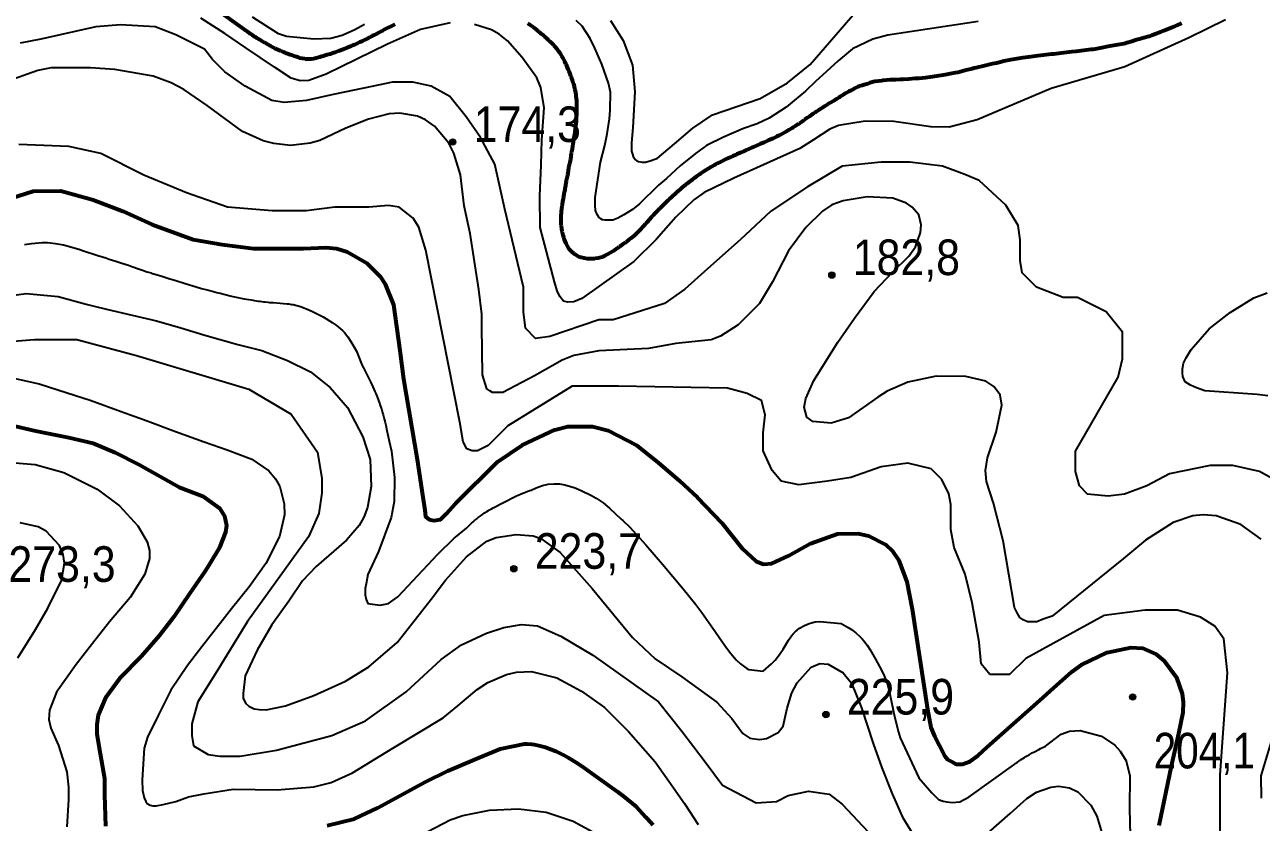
# Model space of a CAD drawing. Header units: metres. Extents: x 549268 to 556659, y 1838059 to 1844558.
# Drawn here: x 554969 to 555559, y 1839393 to 1839774 of the extents above; entities that cross this region are included whole.
import ezdxf

# ---------------------------------------------------------------- set-up
doc = ezdxf.new("R2010")
doc.units = ezdxf.units.M
doc.header["$LTSCALE"] = 0.8
for name, color, linetype, lineweight in [('1', 7, 'Continuous', 25), ('2', 7, 'Continuous', 53), ('5', 7, 'Continuous', 13)]:
    doc.layers.add(name, color=color, linetype=linetype, lineweight=lineweight)

msp = doc.modelspace()

# ---------------------------------------------------------------- hatches: boundary and pattern name
at = {"layer": '5'}
for points in [[(555174.68, 1839718.11, 1), (555171.68, 1839718.11, 1)], [(555355.65, 1839654.56, 1), (555352.65, 1839654.56, 1)], [(555203.83, 1839514.33, 1), (555200.83, 1839514.33, 1)], [(555499.31, 1839453.14, 1), (555496.31, 1839453.14, 1)], [(555352.82, 1839444.73, 1), (555349.82, 1839444.73, 1)]]:
    msp.add_hatch(color=256, dxfattribs=at).paths.add_polyline_path(points)

# ---------------------------------------------------------------- linework, layer by layer
at = {"layer": '1'}
for points in [[(555248.43, 1839776.18), (555254.54, 1839766.55), (555259.06, 1839754.82), (555260.16, 1839742.03), (555259.09, 1839725), (555258.5, 1839717.79), (555258.5, 1839713.75), (555259, 1839712.36), (555259.38, 1839711.22), (555260.26, 1839709.71), (555261.02, 1839709.2), (555261.9, 1839708.82), (555263.54, 1839708.44), (555265.17, 1839708.44), (555267.95, 1839709.33), (555270.97, 1839710.46), (555279.11, 1839717.29), (555287.85, 1839724.79), (555297.25, 1839731.1), (555320.01, 1839738.84), (555332.98, 1839746.4), (555343.83, 1839755.17), (555370.37, 1839786.02)], [(555486.05, 1839548.97), (555476.29, 1839549.95), (555472.39, 1839553.86), (555470.43, 1839560.71), (555470.43, 1839570.5), (555490.93, 1839605.75), (555492.89, 1839614.56), (555492.89, 1839627.28), (555485.08, 1839637.07), (555471.41, 1839643.92), (555464.58, 1839643.92), (555451.89, 1839648.82), (555445.05, 1839655.67), (555444.08, 1839661.54), (555444.08, 1839671.33), (555443.1, 1839678.19), (555437.24, 1839687.98), (555424.55, 1839699.72), (555417.72, 1839702.66), (555406.98, 1839706.58), (555391.36, 1839708.53), (555377.7, 1839708.53), (555359.15, 1839706.58), (555342.55, 1839696.79), (555324.98, 1839685.04), (555310.34, 1839671.33), (555294.72, 1839657.63), (555283.98, 1839647.84), (555274.22, 1839640.99), (555249.82, 1839633.16), (555242.98, 1839633.16), (555219.56, 1839625.32), (555212.72, 1839624.35), (555207.84, 1839629.24), (555206.87, 1839637.07), (555206.87, 1839648.82), (555198.08, 1839686.02), (555193.2, 1839707.55), (555186.36, 1839720.28), (555179.53, 1839730.07), (555171.72, 1839739.86), (555162.94, 1839744.75), (555154.15, 1839746.71), (555144.39, 1839746.71), (555130.72, 1839743.77), (555116.08, 1839740.84), (555103.39, 1839737.9), (555092.65, 1839736.92), (555086.79, 1839737.9), (555074.1, 1839744.75), (555064.34, 1839751.6), (555058.49, 1839757.48), (555054.58, 1839762.37), (555040.91, 1839769.22), (555031.15, 1839773.14), (555014.56, 1839774.12), (555002.84, 1839773.14), (554976.49, 1839767.27), (554966.72, 1839765.31)], [(555171.89, 1839775.03), (555157.85, 1839771.91), (555141.96, 1839764.89), (555112.8, 1839750.47), (555104.41, 1839747.47), (555100.29, 1839747.27), (555096.04, 1839748.59), (555088.02, 1839753.89), (555074.36, 1839763.15), (555064.36, 1839769.88), (555052.87, 1839777.3)], [(555130.97, 1839774.22), (555126.4, 1839771.72), (555120.3, 1839768.92), (555114.89, 1839767.61), (555106.82, 1839767.15), (555093.85, 1839768.57), (555090, 1839769.85), (555077.54, 1839777.66)], [(555542.15, 1839776.48), (555524.55, 1839767.94), (555494.03, 1839753.97), (555458.92, 1839743.65), (555423.47, 1839728.78), (555410.19, 1839725.27), (555401.43, 1839725.34), (555383.74, 1839727.86), (555370.04, 1839728.06), (555357.31, 1839725.95), (555353.13, 1839724.22), (555345.4, 1839719.08), (555338.86, 1839715.08), (555321.5, 1839707.19), (555307.39, 1839700.79), (555293.19, 1839693.96), (555288.34, 1839690.51), (555279.67, 1839682.22), (555270.31, 1839671.5), (555259.64, 1839661.07), (555234.86, 1839643.39), (555230.92, 1839641.87), (555228.19, 1839641.56), (555226.06, 1839642.17), (555224.24, 1839644.3), (555223.03, 1839647.04), (555221.82, 1839651.3), (555214.85, 1839677.22), (555214.74, 1839692.44), (555215.41, 1839707.04), (555215.64, 1839719.17), (555216.81, 1839734.4), (555215.25, 1839744.16), (555213.39, 1839748.69), (555206.33, 1839758.45), (555199.31, 1839766.38), (555195.27, 1839769.63), (555191.61, 1839771.63), (555183.52, 1839774.17)], [(555241.2, 1839691.56), (555243.74, 1839708.45), (555245.84, 1839716.52), (555246.94, 1839722.05), (555248.01, 1839729.15), (555248.27, 1839733.31), (555248.46, 1839741.87), (555247.56, 1839746.19), (555244.29, 1839755.23), (555241.01, 1839762.98), (555238.79, 1839767.58), (555235.02, 1839773.43), (555232.02, 1839776.09)], [(555423.96, 1839775.7), (555380.9, 1839769.13), (555373.71, 1839767.2), (555364.1, 1839762.58), (555357.19, 1839756.84), (555351.49, 1839751.65), (555346.58, 1839747.12), (555341.54, 1839742.44), (555336.19, 1839738), (555332.28, 1839734.72), (555324.3, 1839729.57), (555318.48, 1839726.8), (555312.04, 1839724.52), (555302.38, 1839720.47), (555294.27, 1839716.44), (555289.14, 1839712.6), (555281.82, 1839706.67), (555275.22, 1839700.67), (555271.43, 1839697.55), (555262.29, 1839688.62), (555258.97, 1839685.88), (555254.87, 1839683.34), (555251.94, 1839681.77), (555249.6, 1839680.79), (555247.25, 1839680.79), (555245.89, 1839680.79), (555244.72, 1839680.99), (555243.94, 1839681.38), (555242.96, 1839682.16), (555242.18, 1839683.53), (555241.4, 1839685.49), (555241.2, 1839687.84), (555241.2, 1839691.56)], [(555431.35, 1839545.67), (555428.08, 1839556.05), (555427.51, 1839561.24), (555428.44, 1839567.38), (555432.56, 1839579.63), (555435.39, 1839592.4), (555434.56, 1839597.41), (555431.58, 1839601.32), (555427.69, 1839603.86), (555418.16, 1839606.21), (555403.99, 1839606.35), (555390.44, 1839603.44), (555380.64, 1839599.16), (555376.08, 1839596.33), (555362.15, 1839586.39), (555353.79, 1839583.8), (555345.14, 1839584.73), (555342.15, 1839586.71), (555340.93, 1839591.57), (555341.81, 1839595.65), (555345.64, 1839604.21), (555357.06, 1839622.54), (555364.99, 1839634.03), (555374.35, 1839646.67), (555383.09, 1839655.98), (555390.89, 1839663.54), (555394.07, 1839668.09), (555396.52, 1839674.98), (555396.79, 1839678.54), (555395.63, 1839683.41), (555392.59, 1839687.04), (555389.79, 1839688.89), (555383.3, 1839691.25), (555371.06, 1839691.88), (555359.55, 1839690.1), (555354.22, 1839688.04), (555349.68, 1839685.09), (555341.81, 1839677.33), (555333.42, 1839666.21), (555325.85, 1839651.37), (555319.63, 1839641.06), (555309.43, 1839630.87), (555301.06, 1839625.42), (555296.5, 1839623.64), (555279.72, 1839621.84), (555266.6, 1839619.59), (555242.99, 1839618.47), (555231.04, 1839616.13), (555225.38, 1839613.97), (555212.26, 1839606.47), (555197.07, 1839598.47), (555193.96, 1839598.47), (555192.19, 1839598.47), (555190.85, 1839599.36), (555189.52, 1839600.25), (555187.3, 1839606.93), (555187.1, 1839629.98), (555187.12, 1839635.94), (555185.66, 1839647.72), (555181.55, 1839674.36), (555178.65, 1839687.71), (555176.89, 1839702.47), (555173.75, 1839712.72), (555171.24, 1839717.51), (555164.48, 1839725.67), (555160.18, 1839728.69), (555156.28, 1839730.43), (555147.87, 1839731.89), (555142.82, 1839731.51), (555132.95, 1839728.96), (555122.16, 1839724.78), (555109.71, 1839718.86), (555105.17, 1839717.49), (555095.73, 1839716.46), (555087.78, 1839717.34), (555082.61, 1839718.72), (555072.87, 1839723.09), (555056, 1839735.47), (555044.78, 1839743.22), (555038.77, 1839746.35), (555030.09, 1839749.5), (555011.78, 1839752.72), (555000.17, 1839753.47), (554981.43, 1839753.47), (554975.14, 1839752.33), (554963, 1839747.99)], [(555429.67, 1839463.83), (555425.41, 1839468.96), (555424.56, 1839479.22), (555421.15, 1839498.02), (555417.74, 1839511.7), (555412.62, 1839524.52), (555410.92, 1839533.07), (555410.92, 1839545.04), (555410.07, 1839550.17), (555406.66, 1839557), (555401.54, 1839562.13), (555390.46, 1839564.7), (555377.68, 1839562.99), (555363.18, 1839557.86), (555352.1, 1839556.15), (555338.47, 1839554.44), (555329.94, 1839556.15), (555325.68, 1839561.28), (555321.42, 1839570.68), (555321.42, 1839579.23), (555322.27, 1839587.78), (555320.57, 1839594.61), (555313.75, 1839598.03), (555304.37, 1839600.6), (555252.37, 1839601.45), (555230.21, 1839601.46), (555199.53, 1839582.65), (555193.56, 1839576.67), (555190.15, 1839573.25), (555185.04, 1839570.68), (555182.48, 1839570.68), (555179.92, 1839571.54), (555178.22, 1839574.96), (555176.51, 1839584.36), (555160.32, 1839666.42), (555156.91, 1839677.53), (555154.35, 1839681.81), (555147.53, 1839686.93), (555142.42, 1839687.79), (555133.04, 1839686.93), (555116.85, 1839686.93), (555103.21, 1839685.23), (555087.01, 1839685.23), (555065.7, 1839686.93), (555046.1, 1839693.77), (555025.64, 1839702.32), (555005.18, 1839712.58), (554989.84, 1839716), (554965.97, 1839716.85)], [(554968.67, 1839669.2), (554972.07, 1839669.72), (554975.47, 1839670.03), (554977.18, 1839670.09), (554979.75, 1839670.07), (554983.56, 1839669.73), (554987.27, 1839668.99), (554994.58, 1839666.97), (554994.83, 1839666.9), (554995.95, 1839666.53), (555003.67, 1839663.99), (555007.53, 1839662.75), (555009.14, 1839662.24), (555012.36, 1839661.23), (555014.77, 1839660.46), (555017.17, 1839659.66), (555018.37, 1839659.25), (555019.96, 1839658.69), (555023.13, 1839657.55), (555025.52, 1839656.71), (555027.12, 1839656.19), (555027.93, 1839655.93), (555029.14, 1839655.58), (555029.39, 1839655.51), (555034.34, 1839654), (555038.04, 1839652.83), (555040.52, 1839652.07), (555045.47, 1839650.56), (555050.68, 1839649), (555053.29, 1839648.24), (555055.9, 1839647.5), (555057.21, 1839647.14), (555060.46, 1839646.28), (555062.08, 1839645.86), (555064.53, 1839645.26), (555066.98, 1839644.68), (555068.2, 1839644.4), (555068.96, 1839644.23), (555073.6, 1839643.31), (555076.92, 1839642.72), (555078.58, 1839642.44), (555080.24, 1839642.18), (555081.08, 1839642.06), (555082.75, 1839641.84), (555083.58, 1839641.74), (555084.84, 1839641.61), (555085.68, 1839641.53), (555087.37, 1839641.41), (555090.73, 1839641.18), (555092.42, 1839641.05), (555094.09, 1839640.88), (555094.93, 1839640.78), (555096.18, 1839640.6), (555097.01, 1839640.46), (555100.5, 1839639.56), (555104.2, 1839638.12), (555106.59, 1839637.03), (555111.27, 1839634.61), (555115.62, 1839632), (555117.68, 1839630.53), (555119.61, 1839628.92), (555120.51, 1839628.05), (555121.41, 1839627.09), (555123.07, 1839625.03), (555124.56, 1839622.83), (555125.48, 1839621.31), (555127.18, 1839618.2), (555127.54, 1839617.49), (555129.95, 1839611.46), (555130.55, 1839610.33), (555130.95, 1839609.58), (555131.73, 1839608.07), (555132.85, 1839605.79), (555133.59, 1839604.26), (555134.06, 1839603.23), (555135, 1839601.17), (555135.94, 1839599.04), (555136.39, 1839597.97), (555137.06, 1839596.36), (555137.69, 1839594.74), (555138, 1839593.92), (555138.59, 1839592.28), (555138.86, 1839591.46), (555139.26, 1839590.21), (555139.67, 1839588.81), (555139.93, 1839587.88), (555140.42, 1839585.99), (555140.87, 1839584.1), (555141.17, 1839582.83), (555141.73, 1839580.29), (555142.38, 1839577.44), (555142.88, 1839575.3), (555143.94, 1839570.44), (555145.34, 1839557.91), (555145.14, 1839546.41), (555143.84, 1839538.78), (555137.78, 1839522.54), (555132.68, 1839511.63), (555131.79, 1839507.17)], [(554955.49, 1839643.79), (554969.5, 1839645.71), (554984.72, 1839644.3), (554998.13, 1839640.63), (555001.97, 1839639.74), (555007.93, 1839638.34), (555020.13, 1839635.47), (555031.75, 1839632.73), (555043.36, 1839629.33), (555054.88, 1839625.82), (555070.61, 1839621.47), (555082.07, 1839618.52), (555094.29, 1839613.79), (555105.27, 1839608.35), (555114.61, 1839600.87), (555122.96, 1839591.31), (555130.3, 1839577.33), (555133.75, 1839566.48), (555134.23, 1839553.62), (555132.46, 1839543.57), (555130.7, 1839538.92)], [(555523.35, 1839615.12), (555525.71, 1839619.06), (555534.31, 1839628.89), (555544.35, 1839636.65), (555555.61, 1839643.69), (555562.04, 1839646.11)], [(554955.4, 1839622.41), (554973.5, 1839623.81), (554993.68, 1839623.81), (555022.21, 1839616.13), (555075.81, 1839600.08), (555095.99, 1839588.22), (555108.52, 1839570.07), (555110.6, 1839557.51), (555110.6, 1839550.53), (555109.21, 1839540.75), (555104.34, 1839529.59), (555075.11, 1839489.11), (555059.8, 1839463.98), (555051.45, 1839450.72), (555048.67, 1839440.25), (555048.67, 1839434.67), (555049.36, 1839429.78)], [(555562.32, 1839596.9), (555557.16, 1839597.58), (555539.08, 1839598.83), (555532.27, 1839599.35), (555528.33, 1839600.67), (555525.45, 1839601.98), (555522.83, 1839603.56), (555521.78, 1839606.18), (555521.52, 1839607.76), (555521.52, 1839609.86), (555522.04, 1839612.49), (555523.35, 1839615.12)], [(554962.81, 1839605.55), (554975.66, 1839602.66), (554989.05, 1839598.33), (555000.1, 1839594.87), (555014.93, 1839589.39), (555027.29, 1839585.04), (555040.86, 1839579.89), (555054.42, 1839574.93), (555065.4, 1839571.18), (555077.31, 1839566.69), (555085.38, 1839561.07), (555088.54, 1839557.35), (555090.61, 1839553.63), (555092.76, 1839545.37), (555092.81, 1839540.05), (555090.47, 1839529.68), (555083.92, 1839516.89), (555076.15, 1839505.93), (555067.51, 1839495.15), (555063.08, 1839489.42), (555053.4, 1839477.13), (555046.53, 1839468.14), (555038.65, 1839456.42), (555032.49, 1839444.32), (555027.37, 1839433.87), (555025.77, 1839428.73), (555024.81, 1839413.5), (555024.99, 1839408.45), (555025.92, 1839404.89), (555026.67, 1839403.21), (555027.23, 1839402.28), (555028.72, 1839401.53), (555030.03, 1839401.15), (555031.52, 1839401.15), (555034.88, 1839401.72), (555041.03, 1839403.21), (555047, 1839405.46), (555054.26, 1839406.8), (555068.4, 1839409.09), (555089.41, 1839408.78), (555106.77, 1839410.14), (555115.09, 1839412.34), (555125.27, 1839416.9), (555144.64, 1839428.66), (555168.59, 1839443.13), (555175.57, 1839448.89), (555184.9, 1839456.62), (555189.98, 1839459.96), (555198.85, 1839463.8), (555203.56, 1839464.89), (555210.71, 1839465.26), (555222.86, 1839462.2), (555234.66, 1839455.93), (555245.56, 1839448.16), (555257.09, 1839436.7), (555269.8, 1839422.17), (555276.35, 1839412.88), (555283.87, 1839402.29), (555290.42, 1839392.16)], [(554960.41, 1839565.3), (554973.74, 1839564.06), (554987.44, 1839560.33), (555003.48, 1839552.36), (555013.99, 1839544.44), (555022.81, 1839534.84), (555027.26, 1839527.18), (555028.32, 1839523), (555028.31, 1839519.21), (555026.2, 1839511.73), (555019.18, 1839500.66), (555009.33, 1839489), (555001.21, 1839478.66), (554993.33, 1839468.62), (554983.93, 1839455.42), (554980.66, 1839446.81), (554980.4, 1839442.4), (554981.34, 1839438.17), (554984.87, 1839429.88), (554988.86, 1839417.41), (554989.68, 1839410.02), (554989.75, 1839404.22), (554988.96, 1839391.03)], [(555569.03, 1839554.84), (555558.29, 1839560.71), (555545.6, 1839563.65), (555534.86, 1839563.65), (555515.34, 1839559.74), (555504.6, 1839553.86), (555493.86, 1839549.95), (555486.05, 1839548.97)], [(555131.79, 1839507.17), (555131.35, 1839504.95), (555131.35, 1839501.83), (555131.79, 1839499.6), (555132.68, 1839497.82), (555134.9, 1839497.38), (555138.45, 1839496.93), (555142.45, 1839497.82), (555146.89, 1839500.94), (555166.07, 1839521.25), (555174.02, 1839529.05), (555174.52, 1839529.47), (555179.7, 1839533.72), (555180.78, 1839534.78), (555181.32, 1839535.3), (555182.15, 1839536.06), (555182.98, 1839536.81), (555183.41, 1839537.17), (555184.26, 1839537.89), (555184.7, 1839538.25), (555185.35, 1839538.77), (555186.24, 1839539.45), (555186.68, 1839539.78), (555187.36, 1839540.26), (555188.4, 1839540.97), (555189.49, 1839541.67), (555190.23, 1839542.12), (555190.72, 1839542.42), (555191.72, 1839542.99), (555192.48, 1839543.42), (555194.01, 1839544.24), (555195.55, 1839545.05), (555198.66, 1839546.63), (555201.7, 1839548.17), (555203.22, 1839548.93), (555204.76, 1839549.65), (555205.53, 1839549.99), (555206.57, 1839550.44), (555207.09, 1839550.65), (555207.88, 1839550.96), (555209.07, 1839551.38), (555210.05, 1839551.7), (555210.64, 1839551.93), (555213.04, 1839553.05), (555214.24, 1839553.52), (555216.04, 1839554.11), (555218.73, 1839554.72), (555221.43, 1839554.97), (555222.78, 1839554.95), (555224.09, 1839554.85), (555226.72, 1839554.39), (555229.33, 1839553.67), (555231.06, 1839553.07), (555234.46, 1839551.69), (555239.36, 1839549.35), (555241.7, 1839548.02), (555245.02, 1839545.78), (555247.96, 1839543.34), (555253.54, 1839538.06), (555254.33, 1839537.32), (555257.68, 1839534.23), (555265.31, 1839525.84), (555273.38, 1839516.46), (555283.15, 1839504.72), (555289.19, 1839497.26), (555292.09, 1839493.44), (555294.35, 1839490.29), (555298.72, 1839483.92), (555303.07, 1839477.69), (555305.37, 1839474.62), (555307.53, 1839471.97), (555308.68, 1839470.72), (555310.52, 1839468.97), (555312.52, 1839467.44), (555313.59, 1839466.79), (555314.5, 1839466.31), (555321.37, 1839465.36), (555325.29, 1839468.89), (555327.1, 1839470.76), (555328.77, 1839472.75), (555329.53, 1839473.8), (555330.88, 1839475.93), (555333.45, 1839480.29), (555334.9, 1839482.34), (555335.72, 1839483.3), (555336.67, 1839484.25), (555338.78, 1839485.93), (555341.14, 1839487.3), (555343.37, 1839488.22), (555344.52, 1839488.57), (555346.26, 1839488.96), (555348.43, 1839489.2), (555358.69, 1839488.21), (555361.98, 1839486.36), (555363.52, 1839485.33), (555365.69, 1839483.67), (555367.68, 1839481.83), (555368.61, 1839480.84), (555369.43, 1839479.87), (555370.97, 1839477.82), (555372.39, 1839475.65)], [(555559.2, 1839528.4), (555549.43, 1839535.45), (555537.66, 1839539.64), (555531.51, 1839540.12), (555526.56, 1839539.57), (555517.06, 1839536.4), (555503.97, 1839528.03), (555493.34, 1839519.21), (555459.43, 1839491.75), (555455.08, 1839490.19), (555451.98, 1839488.95), (555448.87, 1839488.95), (555447.63, 1839488.95), (555445.45, 1839489.88), (555443.9, 1839491.13), (555442.66, 1839493.31), (555441.42, 1839495.8), (555436.03, 1839527.65), (555431.35, 1839545.67)], [(555130.7, 1839538.92), (555128.44, 1839534.98), (555122.45, 1839527.99), (555108.02, 1839515.39), (555101.5, 1839508.53), (555094.98, 1839498.92), (555086.87, 1839487.55), (555079.77, 1839475.54), (555074.09, 1839463.2), (555073.05, 1839454.85), (555073.05, 1839452.58), (555073.57, 1839451.36), (555074.44, 1839449.97), (555075.82, 1839448.75), (555078.43, 1839447.53), (555080.69, 1839447.19), (555084.16, 1839447.01), (555093.28, 1839448.86), (555106.87, 1839453.82), (555122.01, 1839460.73), (555133.05, 1839467.56), (555146.56, 1839479.15), (555155.34, 1839490.32), (555162.81, 1839499.85), (555169.76, 1839508.94), (555179.67, 1839520.04), (555189.52, 1839527.49), (555193.91, 1839529.24), (555203.39, 1839530.7), (555211.51, 1839529.99), (555215.3, 1839528.74), (555224.46, 1839522.07), (555239.78, 1839504.92), (555258.95, 1839481.5), (555269.81, 1839471.39), (555282.47, 1839462.74), (555299.25, 1839450.64), (555306.37, 1839442.76), (555311.71, 1839435.71), (555315.07, 1839433.43), (555319.67, 1839432.78), (555322.93, 1839433.32), (555328.61, 1839436.23), (555330.99, 1839439.19), (555332.77, 1839447.73), (555335.14, 1839455.1), (555337.61, 1839459.86), (555344.25, 1839467.27), (555348.48, 1839469.02), (555352.36, 1839468.75), (555359.63, 1839464.63), (555363.62, 1839459.66), (555368.31, 1839447.9), (555373.84, 1839430.82), (555378.02, 1839419.21), (555383.02, 1839406.94), (555387.9, 1839395.78), (555392.93, 1839387.43)], [(554965.52, 1839471.77), (554973.97, 1839485.32), (554979.82, 1839495.47), (554986.4, 1839508.74), (554987.78, 1839517.04), (554987.24, 1839521.18), (554985.47, 1839525.51), (554979.03, 1839532.33), (554975.16, 1839534.28), (554966.69, 1839536.25)], [(555565.21, 1839310.82), (555546.45, 1839345.01), (555542.19, 1839366.38), (555539.64, 1839383.48), (555539.64, 1839400.57), (555539.64, 1839415.96), (555543.05, 1839464.68), (555541.33, 1839480.93), (555537.07, 1839486.91), (555530.25, 1839491.18), (555519.17, 1839494.6), (555503.83, 1839494.6), (555484.22, 1839492.04), (555446.72, 1839471.52), (555439.05, 1839463.83), (555433.08, 1839463.83), (555429.67, 1839463.83)], [(555049.36, 1839429.78), (555056.32, 1839425.59), (555061.89, 1839424.9), (555071.63, 1839424.9), (555089.03, 1839427.69), (555115.48, 1839434.67), (555131.49, 1839441.65), (555150.97, 1839455.61), (555167.68, 1839470.96), (555177.42, 1839477.94), (555189.25, 1839483.52), (555197.61, 1839486.32), (555205.96, 1839487.71), (555213.61, 1839487.01), (555224.75, 1839482.13), (555240.06, 1839473.05), (555271.38, 1839450.72), (555282.51, 1839436.76), (555293.65, 1839422.1), (555302, 1839410.94), (555318.01, 1839402.56), (555327.75, 1839403.26), (555333.32, 1839406.05), (555343.06, 1839408.15), (555352.81, 1839406.75), (555359.07, 1839401.87), (555381.34, 1839378.14)], [(555372.39, 1839475.65), (555375.02, 1839471.14), (555377.86, 1839465.89), (555379.13, 1839463.22), (555380.24, 1839460.5), (555380.72, 1839459.11), (555381.74, 1839455.31), (555383.26, 1839447.54), (555384.08, 1839443.75), (555386.01, 1839436.26), (555386.29, 1839435.24), (555386.78, 1839433.62), (555395.76, 1839414.5), (555401.97, 1839407.34), (555405.07, 1839404.22), (555407.25, 1839403.29), (555409.11, 1839402.98), (555411.6, 1839402.67), (555415.32, 1839402.98), (555419.67, 1839405.47), (555441.06, 1839420.78), (555441.75, 1839421.27), (555442.78, 1839421.99), (555443.87, 1839422.73), (555444.6, 1839423.21), (555446.08, 1839424.16), (555446.83, 1839424.62), (555448.33, 1839425.53), (555449.85, 1839426.41), (555450.87, 1839426.99), (555452.92, 1839428.11), (555453.71, 1839428.53), (555456.17, 1839429.57), (555463.58, 1839435.32), (555467.67, 1839436.72), (555472.72, 1839437.1), (555482.96, 1839434.37), (555489.29, 1839430.04), (555491.86, 1839427.29), (555494.72, 1839422.61), (555496.49, 1839415.39), (555496.28, 1839399.8), (555496.52, 1839386.91)], [(555559.3, 1839404.87), (555559.13, 1839415.51), (555563.89, 1839431.32)], [(555428.87, 1839388.23), (555439.36, 1839397.52), (555447.3, 1839404.67), (555451.81, 1839407.6), (555458.71, 1839410.09), (555462.32, 1839410.5), (555467.57, 1839409.8), (555471.53, 1839407.86), (555477.86, 1839401.39), (555480.68, 1839396.25), (555484.04, 1839385.13)], [(555153.89, 1839385.11), (555171.88, 1839394.51), (555178.02, 1839396.54), (555190.75, 1839399.07), (555204.6, 1839399.73), (555217.83, 1839398.03), (555230.63, 1839393.81), (555249.2, 1839383.72)]]:
    msp.add_lwpolyline(points, dxfattribs=at)
at = {"layer": '2'}
for points in [[(555134.33, 1839768.49), (555133.47, 1839768.05), (555132.6, 1839767.62), (555131.19, 1839766.91), (555130.25, 1839766.44), (555129.99, 1839766.31), (555129.73, 1839766.18), (555128.79, 1839765.73), (555127.84, 1839765.29), (555127.57, 1839765.16), (555127.29, 1839765.04), (555126.28, 1839764.59), (555125.23, 1839764.13), (555124.93, 1839764), (555124.62, 1839763.86), (555123.49, 1839763.36), (555122.31, 1839762.87), (555121.97, 1839762.74), (555121.63, 1839762.61), (555120.37, 1839762.16), (555119.05, 1839761.71), (555118.67, 1839761.57), (555118.3, 1839761.43), (555116.89, 1839760.91), (555115.46, 1839760.38), (555115.07, 1839760.25), (555114.67, 1839760.12), (555113.25, 1839759.69), (555111.85, 1839759.28), (555111.47, 1839759.16), (555111.09, 1839759.05), (555109.76, 1839758.63), (555108.48, 1839758.25), (555108.13, 1839758.16), (555107.79, 1839758.08), (555106.61, 1839757.86), (555105.5, 1839757.72), (555105.21, 1839757.7), (555104.93, 1839757.68), (555103.96, 1839757.66), (555102.99, 1839757.72), (555102.71, 1839757.75), (555102.41, 1839757.78), (555101.3, 1839757.97), (555100.16, 1839758.22), (555099.86, 1839758.31), (555099.56, 1839758.4), (555098.5, 1839758.77), (555097.42, 1839759.18), (555097.09, 1839759.29), (555096.76, 1839759.41), (555095.48, 1839759.8), (555094.2, 1839760.22), (555093.86, 1839760.34), (555093.53, 1839760.47), (555092.43, 1839760.94), (555091.36, 1839761.42), (555091.07, 1839761.55), (555090.77, 1839761.68), (555089.68, 1839762.12), (555088.61, 1839762.58), (555088.32, 1839762.72), (555088.04, 1839762.87), (555087.04, 1839763.43), (555086.07, 1839764), (555085.81, 1839764.16), (555085.55, 1839764.31), (555084.6, 1839764.85), (555083.65, 1839765.4), (555083.38, 1839765.55), (555083.11, 1839765.71), (555082.09, 1839766.3), (555081.09, 1839766.89), (555080.82, 1839767.05), (555080.56, 1839767.21), (555079.67, 1839767.74), (555078.82, 1839768.27), (555078.58, 1839768.41), (555078.35, 1839768.56), (555077.52, 1839769.11), (555076.69, 1839769.66), (555076.46, 1839769.81), (555076.24, 1839769.97), (555075.44, 1839770.53), (555074.65, 1839771.1), (555057.28, 1839783.47)], [(555145.51, 1839774.26), (555143.96, 1839773.5), (555142.53, 1839772.78), (555142.16, 1839772.59), (555141.8, 1839772.41), (555140.61, 1839771.79), (555139.53, 1839771.23), (555139.24, 1839771.09), (555138.96, 1839770.94), (555138, 1839770.44), (555137.09, 1839769.96), (555136.84, 1839769.82), (555136.59, 1839769.69), (555135.69, 1839769.21), (555134.81, 1839768.74), (555134.57, 1839768.62), (555134.33, 1839768.49)], [(555213.78, 1839771.13), (555212.77, 1839771.95), (555211.77, 1839772.76), (555211.48, 1839772.99), (555211.19, 1839773.2), (555210.11, 1839773.98), (555209.03, 1839774.72)], [(555521.12, 1839774.9), (555518.73, 1839773.73), (555518.07, 1839773.43), (555517.42, 1839773.14), (555515.06, 1839772.19), (555512.71, 1839771.28), (555512.06, 1839771.03), (555511.41, 1839770.77), (555509.06, 1839769.83), (555506.73, 1839768.94), (555506.09, 1839768.72), (555505.45, 1839768.51), (555503.17, 1839767.86), (555500.91, 1839767.23), (555500.27, 1839767.05), (555499.64, 1839766.86), (555497.35, 1839766.12), (555494.93, 1839765.41)], [(555227.53, 1839699.66), (555227.81, 1839701), (555228.08, 1839702.29), (555228.15, 1839702.67), (555228.22, 1839703.05), (555228.45, 1839704.46), (555228.67, 1839705.86), (555228.74, 1839706.24), (555228.81, 1839706.6), (555229.07, 1839707.87), (555229.33, 1839709.13), (555229.4, 1839709.5), (555229.47, 1839709.87), (555229.68, 1839711.28), (555229.9, 1839712.72), (555229.96, 1839713.11), (555230.02, 1839713.5), (555230.27, 1839714.87), (555230.52, 1839716.21), (555230.58, 1839716.57), (555230.64, 1839716.93), (555230.84, 1839718.21), (555231.03, 1839719.43), (555231.08, 1839719.77), (555231.14, 1839720.1), (555231.35, 1839721.26), (555231.55, 1839722.38), (555231.6, 1839722.69), (555231.64, 1839722.99), (555231.79, 1839724.07), (555231.91, 1839725.15), (555231.95, 1839725.46), (555231.98, 1839725.77), (555232.11, 1839726.9), (555232.22, 1839728.06), (555232.24, 1839728.39), (555232.27, 1839728.72), (555232.33, 1839729.93), (555232.39, 1839731.15), (555232.4, 1839731.48), (555232.41, 1839731.81), (555232.44, 1839732.98), (555232.46, 1839734.14), (555232.46, 1839734.47), (555232.46, 1839734.8), (555232.44, 1839736), (555232.39, 1839737.17), (555232.37, 1839737.49), (555232.35, 1839737.8), (555232.27, 1839738.88), (555232.15, 1839739.96), (555232.11, 1839740.26), (555232.06, 1839740.57), (555231.87, 1839741.74), (555231.64, 1839742.9), (555231.57, 1839743.22), (555231.5, 1839743.53), (555231.22, 1839744.63), (555230.91, 1839745.74), (555230.81, 1839746.07), (555230.71, 1839746.4), (555230.3, 1839747.65), (555229.86, 1839748.9), (555229.74, 1839749.24), (555229.62, 1839749.57), (555229.19, 1839750.73), (555228.74, 1839751.87), (555228.61, 1839752.19), (555228.48, 1839752.52), (555227.97, 1839753.72), (555227.46, 1839754.9), (555227.31, 1839755.21), (555227.17, 1839755.51), (555226.66, 1839756.55), (555226.15, 1839757.55), (555226.01, 1839757.82), (555225.86, 1839758.09), (555225.32, 1839759.06), (555224.76, 1839760.01), (555224.6, 1839760.26), (555224.44, 1839760.51), (555223.84, 1839761.38), (555223.22, 1839762.22), (555223.05, 1839762.45), (555222.87, 1839762.67), (555222.22, 1839763.48), (555221.51, 1839764.27), (555221.31, 1839764.49), (555221.09, 1839764.71), (555220.27, 1839765.51), (555219.39, 1839766.32), (555219.15, 1839766.55), (555218.9, 1839766.79), (555218, 1839767.64), (555217.05, 1839768.5), (555216.77, 1839768.74), (555216.49, 1839768.98), (555215.43, 1839769.83), (555214.35, 1839770.67), (555214.06, 1839770.9), (555213.78, 1839771.13)], [(555494.93, 1839765.41), (555494.22, 1839765.23), (555493.49, 1839765.07), (555490.71, 1839764.55), (555487.78, 1839764.05), (555486.95, 1839763.9), (555486.12, 1839763.74), (555483.08, 1839763.13), (555479.88, 1839762.51), (555478.95, 1839762.36), (555478.01, 1839762.22), (555474.45, 1839761.76), (555470.77, 1839761.34), (555468.71, 1839761.11), (555464.98, 1839760.68), (555461.2, 1839760.26), (555460.14, 1839760.13), (555459.08, 1839760.01), (555455.19, 1839759.57), (555451.29, 1839759.1), (555450.22, 1839758.97), (555449.14, 1839758.83), (555445.29, 1839758.31), (555441.58, 1839757.73), (555440.59, 1839757.56), (555439.61, 1839757.37), (555436.24, 1839756.65), (555432.84, 1839755.84), (555431.85, 1839755.61), (555430.83, 1839755.38), (555426.98, 1839754.49), (555423.13, 1839753.58), (555422.11, 1839753.33), (555421.12, 1839753.09), (555417.7, 1839752.22), (555414.25, 1839751.38), (555413.23, 1839751.16), (555412.19, 1839750.94), (555408.19, 1839750.18), (555404.22, 1839749.52), (555403.18, 1839749.37), (555402.18, 1839749.23), (555398.8, 1839748.82), (555395.65, 1839748.52), (555394.79, 1839748.44), (555393.94, 1839748.37), (555390.91, 1839748.14), (555388.15, 1839747.97), (555387.45, 1839747.94), (555386.8, 1839747.92), (555384.7, 1839747.88), (555382.87, 1839747.84), (555382.39, 1839747.82), (555381.91, 1839747.79), (555380.26, 1839747.65), (555378.67, 1839747.47), (555378.24, 1839747.42), (555377.8, 1839747.37), (555376.24, 1839747.21), (555374.69, 1839746.97), (555374.26, 1839746.88), (555373.84, 1839746.78), (555372.3, 1839746.31), (555370.81, 1839745.8), (555370.41, 1839745.67), (555370.02, 1839745.55), (555368.65, 1839745.16), (555367.33, 1839744.73), (555366.97, 1839744.59), (555366.61, 1839744.43), (555365.32, 1839743.79), (555364.07, 1839743.1), (555363.73, 1839742.92), (555363.41, 1839742.75), (555362.27, 1839742.17), (555361.15, 1839741.58), (555360.84, 1839741.41), (555360.52, 1839741.23), (555359.36, 1839740.52), (555358.21, 1839739.79), (555357.58, 1839739.39), (555356.48, 1839738.7), (555355.38, 1839738.01), (555355.07, 1839737.83), (555354.76, 1839737.64), (555353.62, 1839736.97), (555352.48, 1839736.29), (555352.17, 1839736.09), (555351.86, 1839735.9), (555350.76, 1839735.17), (555349.67, 1839734.43), (555349.36, 1839734.24), (555349.05, 1839734.04), (555347.91, 1839733.36), (555346.79, 1839732.67), (555346.48, 1839732.47), (555346.18, 1839732.27), (555345.13, 1839731.51), (555344.09, 1839730.75), (555343.79, 1839730.54), (555343.5, 1839730.33)], [(555343.5, 1839730.33), (555342.42, 1839729.59), (555341.32, 1839728.85), (555341.02, 1839728.64), (555340.72, 1839728.43), (555339.62, 1839727.66), (555338.51, 1839726.89), (555338.2, 1839726.68), (555337.88, 1839726.47), (555336.71, 1839725.73), (555335.53, 1839725), (555335.21, 1839724.8), (555334.88, 1839724.6), (555333.72, 1839723.88), (555332.56, 1839723.2), (555332.24, 1839723.01), (555331.92, 1839722.83), (555330.77, 1839722.21), (555329.63, 1839721.62), (555329.31, 1839721.46), (555329, 1839721.29), (555327.86, 1839720.71), (555326.71, 1839720.15), (555326.4, 1839720), (555326.08, 1839719.85), (555324.93, 1839719.32), (555323.74, 1839718.8), (555323.41, 1839718.65), (555323.07, 1839718.49), (555321.82, 1839717.92), (555320.51, 1839717.34), (555320.14, 1839717.17), (555319.76, 1839717.01), (555318.38, 1839716.41), (555316.95, 1839715.79), (555316.55, 1839715.62), (555316.15, 1839715.44), (555314.68, 1839714.8), (555313.19, 1839714.15), (555312.77, 1839713.96), (555312.35, 1839713.78), (555310.8, 1839713.1), (555309.26, 1839712.43), (555308.84, 1839712.25), (555308.42, 1839712.07), (555306.95, 1839711.42), (555305.5, 1839710.76), (555305.1, 1839710.58), (555304.7, 1839710.39), (555303.27, 1839709.71), (555301.87, 1839709.03), (555301.49, 1839708.84), (555301.11, 1839708.66), (555299.78, 1839708), (555298.47, 1839707.32), (555298.11, 1839707.12), (555297.75, 1839706.92), (555296.45, 1839706.15), (555295.13, 1839705.34), (555294.76, 1839705.11), (555294.39, 1839704.88), (555293.03, 1839704.04), (555291.67, 1839703.15), (555291.29, 1839702.9), (555290.91, 1839702.64), (555289.55, 1839701.65), (555288.2, 1839700.64), (555287.83, 1839700.36), (555287.47, 1839700.09), (555286.16, 1839699.12), (555284.88, 1839698.13), (555284.53, 1839697.85), (555284.18, 1839697.57), (555282.93, 1839696.52), (555281.74, 1839695.48), (555281.42, 1839695.21), (555281.12, 1839694.94), (555280.05, 1839694.02), (555279.03, 1839693.12), (555278.76, 1839692.86), (555278.48, 1839692.61), (555277.48, 1839691.67), (555276.52, 1839690.76), (555276.27, 1839690.52), (555276.02, 1839690.29), (555275.16, 1839689.48), (555274.35, 1839688.7), (555274.13, 1839688.49), (555273.91, 1839688.27), (555273.12, 1839687.48), (555272.35, 1839686.71), (555272.14, 1839686.5), (555271.93, 1839686.29), (555271.2, 1839685.56), (555270.5, 1839684.85), (555270.3, 1839684.65), (555270.11, 1839684.45), (555269.44, 1839683.74), (555268.78, 1839683.02), (555268.59, 1839682.82), (555268.41, 1839682.62)], [(555268.41, 1839682.62), (555267.76, 1839681.89), (555267.11, 1839681.16), (555266.93, 1839680.96), (555266.75, 1839680.76), (555266.12, 1839680.04), (555265.47, 1839679.3), (555265.29, 1839679.09), (555265.1, 1839678.87), (555264.39, 1839678.07), (555263.65, 1839677.25), (555263.44, 1839677.02), (555263.23, 1839676.79), (555262.46, 1839675.97), (555261.61, 1839675.12), (555261.35, 1839674.88), (555261.09, 1839674.63), (555260.03, 1839673.7), (555258.92, 1839672.75), (555258.61, 1839672.5), (555258.31, 1839672.25), (555257.21, 1839671.37), (555256.09, 1839670.5), (555255.76, 1839670.25), (555255.42, 1839670.01), (555254.16, 1839669.12), (555252.9, 1839668.25), (555252.57, 1839668.01), (555252.25, 1839667.78), (555251.14, 1839666.98), (555250.06, 1839666.23), (555249.76, 1839666.03), (555249.45, 1839665.84), (555248.32, 1839665.18), (555247.2, 1839664.56), (555246.91, 1839664.4), (555246.61, 1839664.23), (555245.61, 1839663.66), (555244.56, 1839663.17), (555244.25, 1839663.05), (555243.92, 1839662.95), (555242.66, 1839662.64), (555241.34, 1839662.44), (555240.98, 1839662.4), (555240.63, 1839662.36), (555239.36, 1839662.27), (555238.05, 1839662.28), (555237.68, 1839662.31), (555237.3, 1839662.35), (555235.86, 1839662.59), (555234.46, 1839662.95), (555234.1, 1839663.07), (555233.75, 1839663.2), (555232.6, 1839663.75), (555231.55, 1839664.4), (555231.27, 1839664.6), (555231, 1839664.8), (555230.04, 1839665.61), (555229.18, 1839666.5), (555228.96, 1839666.75), (555228.76, 1839667.02), (555228.11, 1839668.01), (555227.56, 1839669.05), (555227.42, 1839669.35), (555227.29, 1839669.65), (555226.84, 1839670.75), (555226.43, 1839671.88), (555226.33, 1839672.2), (555226.22, 1839672.52), (555225.87, 1839673.67), (555225.57, 1839674.84), (555225.5, 1839675.17), (555225.43, 1839675.5), (555225.23, 1839676.7), (555225.07, 1839677.92), (555225.03, 1839678.27), (555225, 1839678.61), (555224.91, 1839679.85), (555224.87, 1839681.1), (555224.87, 1839681.45), (555224.87, 1839681.79), (555224.94, 1839683.01), (555225.04, 1839684.23), (555225.08, 1839684.58), (555225.11, 1839684.92), (555225.26, 1839686.18), (555225.43, 1839687.49), (555225.49, 1839687.86), (555225.55, 1839688.24), (555225.78, 1839689.65), (555226.03, 1839691.09), (555226.1, 1839691.49), (555226.17, 1839691.89), (555226.43, 1839693.34), (555226.69, 1839694.84), (555226.77, 1839695.26), (555226.84, 1839695.69), (555227.11, 1839697.29), (555227.38, 1839698.86), (555227.45, 1839699.26), (555227.53, 1839699.66)], [(554959.25, 1839690.34), (554972.82, 1839694.64), (554985.9, 1839694.77), (555001.53, 1839690.5), (555015.7, 1839685.04), (555029.68, 1839678.72), (555049.22, 1839671.62), (555063.04, 1839669.1), (555078.11, 1839667.21), (555101.98, 1839667.21), (555112.52, 1839667.71), (555117.69, 1839667.21), (555122.81, 1839665.74), (555132.13, 1839660.28), (555138.45, 1839653.88), (555140.93, 1839650.2), (555144.9, 1839640.29), (555147.95, 1839618.48), (555149.64, 1839604.82), (555156.11, 1839566.57), (555158.88, 1839548.59), (555159.77, 1839542.36), (555160.21, 1839539.24), (555161.99, 1839537.9)], [(554961.68, 1839582.99), (554974.04, 1839580.2), (554989.92, 1839576.97), (555001.45, 1839574.29), (555012.03, 1839569.9), (555023.3, 1839564.1), (555042.55, 1839553.32), (555053.86, 1839549.07), (555061.75, 1839543.26), (555064.22, 1839539.5), (555065.12, 1839535), (555064.74, 1839531.74), (555061.85, 1839524.51), (555056.72, 1839516.05), (555054.73, 1839513.09), (555047.63, 1839502.65), (555040.06, 1839491.34), (555032.95, 1839482.31)], [(555161.99, 1839537.9), (555164.21, 1839537.46), (555167.32, 1839537.9), (555169.98, 1839540.58), (555174.42, 1839545.47), (555194.51, 1839565.34), (555206.24, 1839573.34), (555221.97, 1839580.64), (555228.15, 1839582.33), (555239.95, 1839582.33), (555247.31, 1839580.41), (555260.83, 1839573.33), (555271.28, 1839565.13), (555281.41, 1839556.32), (555290.06, 1839548.39), (555301.59, 1839536.28), (555311.56, 1839523.9), (555317.92, 1839517.99), (555321.54, 1839516.58), (555325.47, 1839516.86), (555333.46, 1839520.51), (555344.04, 1839526.35), (555356.9, 1839531.05), (555366.75, 1839531.19), (555371.61, 1839530.05), (555379.83, 1839525.87), (555383.17, 1839522.8), (555386.2, 1839518.36), (555390.04, 1839508.03), (555392.59, 1839495.02), (555399.79, 1839447.21), (555401.35, 1839438.49), (555403.21, 1839434.44), (555405.39, 1839430.08), (555408.18, 1839424.78), (555409.42, 1839423.22), (555411.91, 1839421.98), (555413.46, 1839421.04), (555416.57, 1839421.04), (555419.98, 1839422.29), (555424.02, 1839425.09), (555428.37, 1839429.14), (555453.44, 1839451.47), (555459.95, 1839457.39), (555468.68, 1839465.15), (555473.36, 1839468.52), (555485.66, 1839474.31), (555496.97, 1839476.81), (555502.53, 1839476.36), (555508.98, 1839473.51), (555512.79, 1839470.43), (555518.7, 1839462.47), (555521.46, 1839454.69), (555521.95, 1839450.67), (555521.74, 1839445.65), (555519.74, 1839435.63), (555516.18, 1839420.08), (555510.34, 1839391.76)], [(555032.95, 1839482.31), (555024.45, 1839472.5), (555014.37, 1839462.3), (555007.32, 1839452.72), (555003.95, 1839444.42), (555003.22, 1839440.05), (555003.26, 1839435.34), (555004.89, 1839425.89), (555006.85, 1839414.16), (555006.96, 1839406.36), (555007.46, 1839391.43)], [(555113.23, 1839391.69), (555126.27, 1839394.95), (555137.41, 1839400.16), (555147.83, 1839405.88), (555160.14, 1839412.56), (555170.85, 1839417.92), (555183.54, 1839423.29), (555195.82, 1839428.35), (555207.37, 1839430.75), (555208.63, 1839430.74), (555210.91, 1839430.56), (555212.23, 1839430.38), (555214.85, 1839429.85), (555217.42, 1839429.13), (555219.12, 1839428.56), (555222.44, 1839427.22), (555225.96, 1839425.53), (555228.24, 1839424.28), (555232.67, 1839421.57), (555235.82, 1839419.45), (555242, 1839415.04), (555251.53, 1839408.18), (555254.67, 1839405.78), (555260.8, 1839400.81), (555265.3, 1839395.77), (555266.17, 1839394.86), (555267.01, 1839393.93), (555267.57, 1839393.3), (555268.65, 1839392.02)]]:
    msp.add_lwpolyline(points, dxfattribs=at)
at = {"layer": '5'}
for centre in [(555173.18, 1839718.11), (555354.15, 1839654.56), (555202.33, 1839514.33), (555497.81, 1839453.14), (555351.32, 1839444.73)]:
    msp.add_circle(centre, 1.5, dxfattribs=at)

# ---------------------------------------------------------------- texts
for s, width, p in [('174,3', 0.9, (555183.18, 1839718.11)), ('182,8', 0.9, (555364.15, 1839654.56)), ('223,7', 0.9, (555212.33, 1839514.33)), ('273,3', 0.9, (554961.02, 1839508.08)), ('225,9', 0.9, (555361.32, 1839444.73)), ('204,1', 0.85, (555507.81, 1839419))]:
    msp.add_text(s, height=17, dxfattribs=dict(at, width=width)).set_placement(p)

doc.saveas('drawing.dxf')
